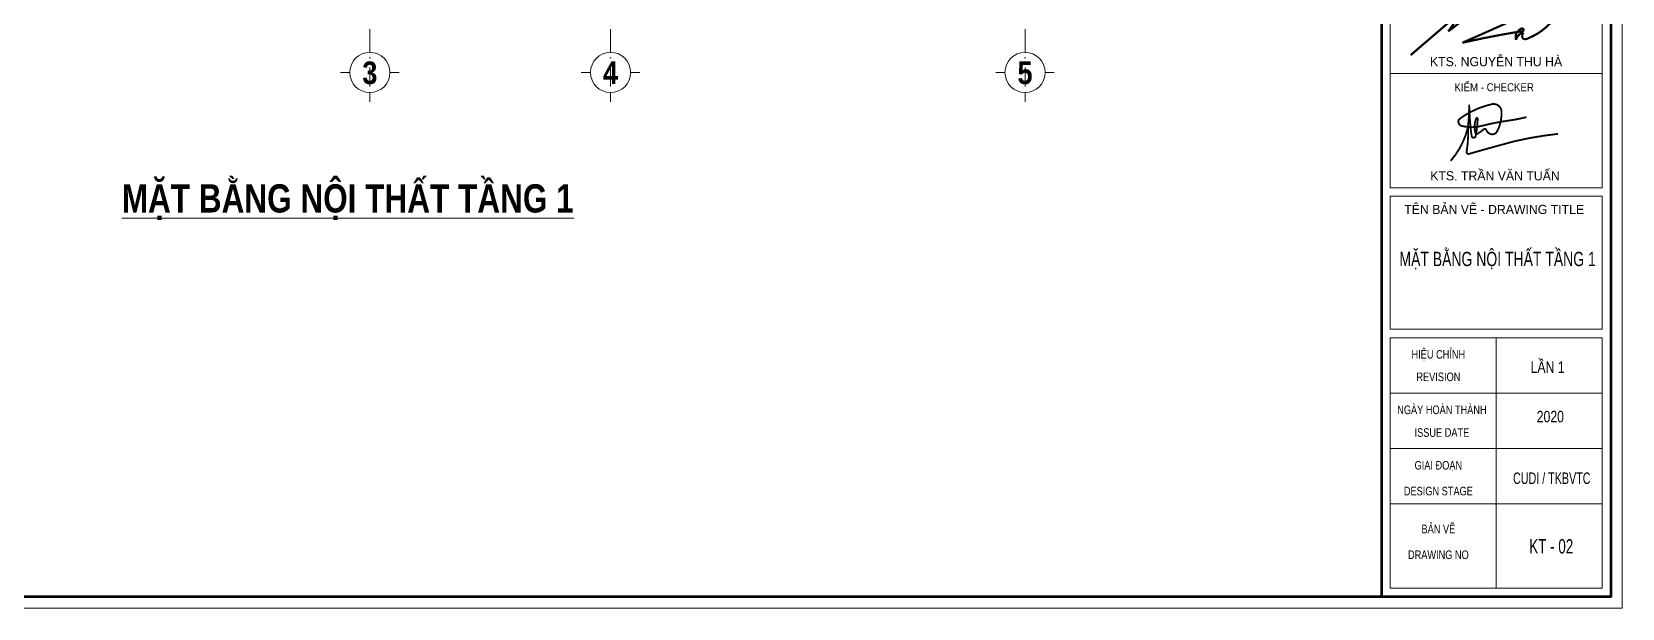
# Model space of a CAD drawing. Header units: millimetres. Extents: x 2565303 to 2664360, y -865723 to -262051.
# Drawn here: x 2638183 to 2654835, y -279871 to -273841 of the extents above; entities that cross this region are included whole.
import ezdxf
from ezdxf.enums import TextEntityAlignment as Align

# ---------------------------------------------------------------- set-up
doc = ezdxf.new("R2010")
doc.units = ezdxf.units.MM
doc.header["$LTSCALE"] = 10
doc.header["$MEASUREMENT"] = 0
doc.linetypes.add('DASHDOT', pattern=[1, 0.5, -0.25, 0, -0.25])
doc.layers.get('0').update_dxf_attribs({"linetype": 'CONTINUOUS'})
doc.layers.get('DEFPOINTS').update_dxf_attribs({"color": 10, "linetype": 'CONTINUOUS'})
for name, color, linetype, lineweight in [('-thay1', 7, 'CONTINUOUS', 18), ('LC ISO', 153, 'CONTINUOUS', 13), ('LC Net manh', 250, 'CONTINUOUS', 5), ('LC Net truc', 134, 'DASHDOT', 5), ('LC Text1', 20, 'CONTINUOUS', 13), ('LC Text2', 7, 'CONTINUOUS', 13)]:
    doc.layers.add(name, color=color, linetype=linetype, lineweight=lineweight)
doc.layers.add('Khungten_LCDI', color=7, linetype='CONTINUOUS')
doc.styles.add('Khungten', font='', dxfattribs={"width": 0.9, "height": 5000})
doc.styles.add('LC 1', font='')
doc.styles.add('LC3', font='', dxfattribs={"width": 0.8})
doc.styles.add('Title', font='', dxfattribs={"width": 0.8})
doc.styles.add('VNAVANTH', font='')
doc.styles.get('Khungten').set_extended_font_data('.VnAvantH')
doc.styles.get('LC 1').set_extended_font_data('.VnAvantH', bold=True)
doc.styles.get('LC3').set_extended_font_data('.VnArialH', bold=True)
doc.styles.get('Title').set_extended_font_data('.VnBlackH')
doc.styles.get('VNAVANTH').set_extended_font_data('.VnAvantH')

# ---------------------------------------------------------------- blocks, each defined once
blk = doc.blocks.new('lcdi fix')
at = {"const_width": 32.4}
for points in [[(37807, -7049, 0.118632), (38106, -6476, 0.036811), (38129, -6067, 0.013869), (38155, -6484, 0.005687), (38173, -6614, 0.810562), (38242, -6622, 0.038773), (38278, -6322, 0.995075), (38252, -6311, 0.164673), (38237, -6555, 0.572555), (38284, -6572, 0.042892), (38384, -6497, -0.376379), (38430, -6507, 0.278013), (38505, -6582, 0.295437), (38607, -6554, 0.153451), (38692, -6166, 0.411745), (38526, -6061, 0.106254), (37954, -6324, 0.499695), (37996, -6439, 0.128314), (38351, -6439, -0.030533), (38834, -6345, 0.029818), (39130, -6286, 49.250738)], [(38108, -6459, -0.063358), (38084, -6894, 0.50612), (38126, -6928, -0.005183), (38931, -6705, -0.029689), (39681, -6579, 1.838504)]]:
    blk.add_lwpolyline(points, format="xyb", dxfattribs=at)
at = {"layer": 'DEFPOINTS', "lineweight": 0}
blk.add_lwpolyline([(-1200, -14850), (-1200, 14850), (40800, 14850), (40800, -14850)], close=True, dxfattribs=at)
at = {"layer": 'Khungten_LCDI', "color": 5, "lineweight": 60}
blk.add_line((36600, 14650), (36600, -14650), dxfattribs=at)
at = {"layer": 'Khungten_LCDI', "color": 5, "lineweight": 25}
blk.add_line((40600, -14650), (40600, 14650), dxfattribs=at)
at = {"layer": 'Khungten_LCDI', "color": 9, "lineweight": 15}
for p, q in [((38600, -10133), (38600, -14500)), ((40450, -11100), (36750, -11100)), ((40450, -12067), (36750, -12067)), ((40450, -13033), (36750, -13033))]:
    blk.add_line(p, q, dxfattribs=at)
at = {"layer": 'Khungten_LCDI', "color": 5, "lineweight": 60}
blk.add_lwpolyline([(0, -14650), (0, 14650), (40600, 14650), (40600, -14650)], close=True, dxfattribs=at)
at = {"layer": 'Khungten_LCDI', "color": 9, "lineweight": 15}
for points in [[(36750, -5526), (40450, -5526), (40450, -3535), (36750, -3535)], [(36750, -7517), (40450, -7517), (40450, -5526), (36750, -5526)], [(36750, -9983), (40450, -9983), (40450, -7667), (36750, -7667)], [(36750, -14500), (40450, -14500), (40450, -10133), (36750, -10133)]]:
    blk.add_lwpolyline(points, close=True, dxfattribs=at)
at = {"layer": 'LC ISO', "lineweight": 60, "const_width": 37.8}
for points in [[(37109, -5205), (38226, -4247, 0.041565)], [(38111, -4318, 0.011608), (37765, -4792, -0.002413), (37986, -4623, 0.024794)], [(39149, -4480, -0.004693), (38010, -4990, -0.017038), (39066, -4786, 0.903149), (39046, -4741, 0.166427), (38989, -4782, 0.307745), (38948, -4939, -0.289532), (39077, -4812, 0.202732), (39058, -4907, 0.308349), (39146, -4918, 0.224618), (39790, -4237, 0.729713)]]:
    blk.add_lwpolyline(points, format="xyb", dxfattribs=at)
at = {"color": 7}
for s, style, p in [('ktS. nguyÔn thu hµ', 'VNAVANTH', (38599, -5399)), ('kts. trÇn v¨n tuÊn', 'VNAVANTH', (38581, -7390)), ('tªn b¶n vÏ - drawing title', 'Khungten', (38566, -7977))]:
    blk.add_text(s, height=160, dxfattribs=dict(at, style=style)).set_placement(p, align=Align.CENTER)
for s, height, style, width, p in [('kiÓm - checker', 140, 'Khungten', 0.9, (38566, -5836)), ('hiÖu chØnh', 150, 'Khungten', 0.8, (37592, -10499)), ('revision', 150, 'Khungten', 0.8, (37592, -10891)), ('ngµy hoµn thµnh', 150, 'Khungten', 0.8, (37654, -11466)), ('issue date', 150, 'Khungten', 0.8, (37654, -11862)), ('giai ®o¹n', 150, 'Khungten', 0.8, (37592, -12433)), ('cudi / tkBVTC', 200, 'Title', 0.7, (39571, -12684)), ('design stage', 150, 'Khungten', 0.8, (37592, -12883)), ('b¶n vÏ', 150, 'Khungten', 0.8, (37592, -13544)), ('drawing nO', 150, 'Khungten', 0.8, (37592, -13994))]:
    blk.add_text(s, height=height, dxfattribs=dict(at, style=style, width=width)).set_placement(p, align=Align.CENTER)
at = {"color": 7, "style": 'Khungten', "width": 0.8}
for tag, p in [('REVISION', (39499, -10746)), ('NGAYHT', (39546, -11609))]:
    blk.add_attdef(tag, text='', height=200, dxfattribs=at).set_placement(p, align=Align.CENTER)
at = {"layer": 'LC Text1', "style": 'Title', "width": 1.485915}
for tag, p, p2 in [('TENBANVE1', (36913, -8886), (40339, -8886)), ('TENBANVE2', (36913, -9562), (40339, -9562))]:
    blk.add_attdef(tag, text='', height=250, dxfattribs=at).set_placement(p, p2, align=Align.FIT)
at = {"layer": 'LC Text1', "style": 'Title', "width": 0.7}
blk.add_attdef('SOBANVE', text='', height=250, dxfattribs=at).set_placement((39562, -13896), align=Align.CENTER)
blk = doc.blocks.new('TIEUDE1')
at = {"layer": 'LC Text2', "color": 7, "style": 'LC 1'}
blk.add_attdef('TIªU§Ò', text='', height=5, dxfattribs=at).set_placement((0, 0), align=Align.BOTTOM_CENTER)
blk.add_attdef('TL', text='', height=3, dxfattribs=at).set_placement((0, -2), align=Align.TOP_CENTER)
blk = doc.blocks.new('TTRUC')
at = {"layer": 'LC ISO'}
for p, q in [((0, 6.95), (0, 10.13)), ((-6.95, 0), (-10.13, 0)), ((6.95, 0), (10.13, 0)), ((0, -6.95), (0, -10.13))]:
    blk.add_line(p, q, dxfattribs=at)
at = {"layer": 'LC Net manh'}
blk.add_circle((0, 0), 6.95, dxfattribs=at)

msp = doc.modelspace()

# ---------------------------------------------------------------- linework, layer by layer
at = {"layer": 'LC Net truc', "ltscale": 40}
for p, q in [((2641722.7, -266612), (2641722.7, -274517)), ((2644242.7, -266612), (2644242.7, -274517)), ((2648582.7, -266612), (2648582.7, -274517))]:
    msp.add_line(p, q, dxfattribs=at)

# ---------------------------------------------------------------- block references
at = {"layer": '-thay1'}
ref = msp.add_blockref('lcdi fix', (2630355.3, -270961), dxfattribs=dict(at, xscale=0.6000000155618181, yscale=0.6000000155618181, zscale=0.6000000155618181))
ref.add_attrib('NGAYHT', '2020', dxfattribs={"layer": '0', "color": 7, "height": 120, "style": 'Khungten', "width": 0.8}).set_placement((2654082.9, -277926.6), align=Align.CENTER)
ref.add_attrib('REVISION', 'lÇn 1', dxfattribs={"layer": '0', "color": 7, "height": 120, "style": 'Khungten', "width": 0.8}).set_placement((2654054.6, -277408.8), align=Align.CENTER)
ref.add_attrib('SOBANVE', 'kt - 02', dxfattribs={"layer": 'LC Text1', "height": 150, "style": 'Title', "width": 0.7}).set_placement((2654092.5, -279298.7), align=Align.CENTER)
ref.add_attrib('TENBANVE1', 'mÆt b»ng néi thÊt tÇng 1', dxfattribs={"layer": 'LC Text1', "height": 150, "style": 'Title', "width": 0.613412}).set_placement((2652502.9, -276292.5), (2654558.8, -276292.5), align=Align.FIT)
at = {"layer": 'LC ISO', "xscale": 30.23532588053422, "yscale": 30.23532588053422, "zscale": 30.23532588053422}
for p in [(2641722.7, -274266.1), (2644242.7, -274266.1), (2648582.7, -274266.1)]:
    msp.add_blockref('TTRUC', p, dxfattribs=at)
at = {"layer": 'LC Text2'}
ref = msp.add_blockref('TIEUDE1', (2641490.9, -275819.9), dxfattribs=dict(at, xscale=60, yscale=60, zscale=60))
ref.add_attrib('TIªU§Ò', '%%UmÆt b»ng néi thÊt tÇng 1', dxfattribs={"color": 7, "height": 295.465, "style": 'LC3', "width": 0.8}).set_placement((2641490.9, -275819.9), align=Align.BOTTOM_CENTER)

# ---------------------------------------------------------------- texts
at = {"layer": 'LC Text1', "ltscale": 0.2, "style": 'LC 1', "width": 0.9}
for s, p in [('3', (2641722.7, -274458.7)), ('4', (2644242.7, -274458.7)), ('5', (2648582.7, -274458.7))]:
    msp.add_text(s, height=236.7, dxfattribs=at).set_placement(p, align=Align.BOTTOM_CENTER)

doc.saveas('drawing.dxf')
